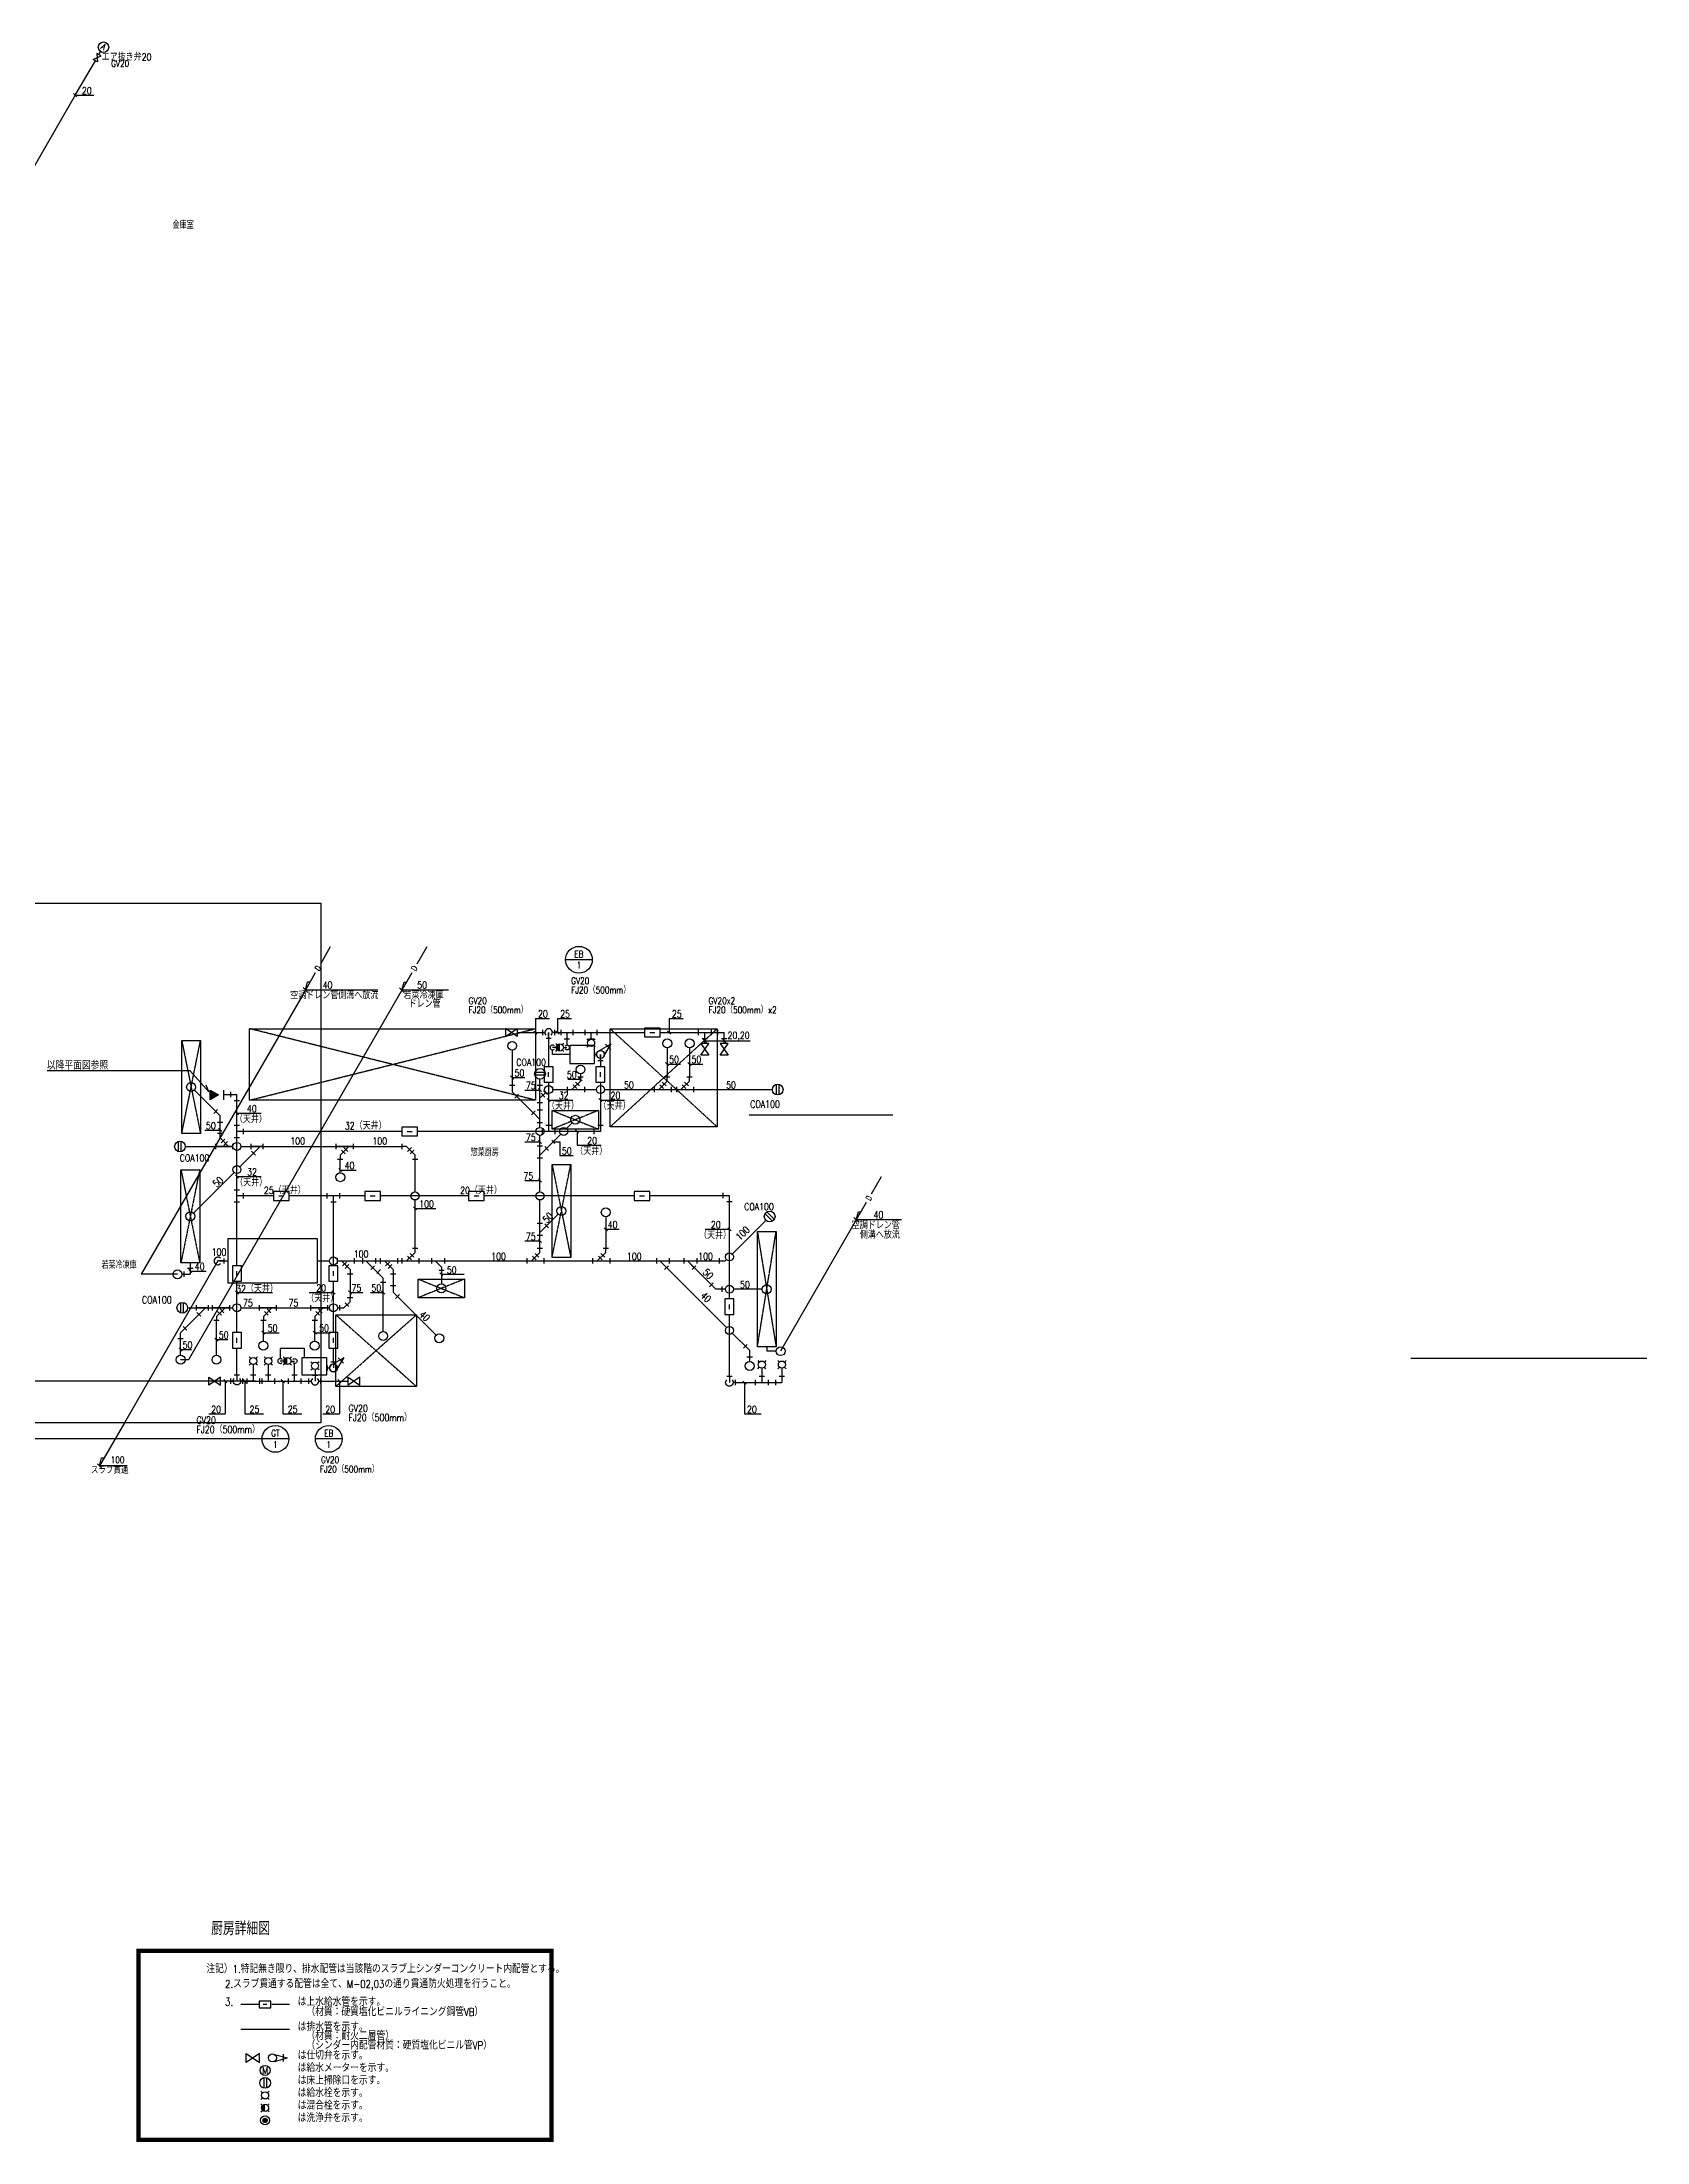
# Model space of a CAD drawing. Header units: millimetres. Extents: x -150 to 176297, y -150 to 55936.
# Drawn here: x 122491 to 140462, y 9259 to 32773 of the extents above; entities that cross this region are included whole.
import ezdxf
from ezdxf.enums import TextEntityAlignment as Align

# ---------------------------------------------------------------- set-up
doc = ezdxf.new("R2010")
doc.units = ezdxf.units.MM
doc.header["$LTSCALE"] = 0.2
doc.linetypes.add('CENTER2', pattern=[1.125, 0.75, -0.125, 0.125, -0.125])
doc.layers.get('Defpoints').update_dxf_attribs({"color": 5})
for name, color, linetype in [('00', 7, 'Continuous'), ('00_側溝', 3, 'Continuous'), ('10機器､器具', 2, 'Continuous'), ('1_機器番号', 3, 'Continuous'), ('21上水', 4, 'Continuous'), ('32雑排水', 6, 'Continuous'), ('36D（ドレン管）', 6, 'Continuous'), ('40給湯管', 1, 'Continuous'), ('91引出線､表', 7, 'Continuous'), ('92設備記述', 3, 'Continuous'), ('93継手､その他', 2, 'Continuous'), ('A_室名1', 8, 'Continuous')]:
    doc.layers.add(name, color=color, linetype=linetype)
doc.layers.add('hojo', color=165, linetype='Continuous', plot=False)
doc.styles.get("Standard").update_dxf_attribs({"font": 'simplex.shx', "width": 0.8, "bigfont": 'extfont2.shx'})

# ---------------------------------------------------------------- blocks, each defined once
blk = doc.blocks.new('TG03')
at = {"layer": '93継手､その他', "linetype": 'ByBlock'}
for p, q in [((-140, -60), (-140, 60)), ((-60, 140), (60, 140)), ((140, 60), (140, -60))]:
    blk.add_line(p, q, dxfattribs=at)
blk = doc.blocks.new('弁')
at = {"layer": '10機器､器具'}
blk.add_lwpolyline([(130.0049, 90.00245), (-130.0049, -90.00245), (-130.0049, 90.00245), (130.0049, -90.00245), (130.0049, 90.00245)], dxfattribs=at)
blk = doc.blocks.new('TG02')
at = {"layer": '93継手､その他', "linetype": 'ByBlock'}
for p, q in [((-60, 140), (60, 140)), ((140, 60), (140, -60))]:
    blk.add_line(p, q, dxfattribs=at)
blk = doc.blocks.new('P3')
at = {"color": 0, "linetype": 'ByBlock', "lineweight": -2}
blk.add_line((108, 0), (0, 0), dxfattribs=at)
at = {"color": 2, "linetype": 'ByBlock', "lineweight": 30}
blk.add_line((108, 47), (108, -47), dxfattribs=at)
blk.add_arc((0, 0), 67.3, 44.999, 315.001, dxfattribs=at)
blk = doc.blocks.new('床上掃除口')
at = {"layer": '10機器､器具'}
for p, q in [((-30.0049, 116.1865), (-30.0049, -116.1866)), ((30.0049, 116.1865), (30.0049, -116.1866))]:
    blk.add_line(p, q, dxfattribs=at)
blk.add_circle((0, 0), 120, dxfattribs=at)
blk = doc.blocks.new('HU07')
at = {"layer": '00', "color": 2, "linetype": 'ByBlock'}
for p, q in [((-288, -60), (-288, 60)), ((-82, 25), (-167, 110)), ((-25, 82), (-110, 167)), ((-60, 288), (60, 288)), ((96, -60), (96, 60))]:
    blk.add_line(p, q, dxfattribs=at)
at = {"layer": '00', "color": 0, "linetype": 'ByBlock'}
for p, q in [((-288, 0), (96, 0)), ((-192, 0), (0, 192)), ((0, 192), (0, 288))]:
    blk.add_line(p, q, dxfattribs=at)
blk = doc.blocks.new('HU04')
at = {"layer": '00', "color": 2, "linetype": 'ByBlock'}
for p, q in [((-210, -60), (-210, 60)), ((-191, 106), (-106, 191)), ((70, 60), (70, -60))]:
    blk.add_line(p, q, dxfattribs=at)
at = {"layer": '00', "color": 0, "linetype": 'ByBlock'}
for p, q in [((70, 0), (-210, 0)), ((0, 0), (-148, 148))]:
    blk.add_line(p, q, dxfattribs=at)
blk = doc.blocks.new('TG006')
at = {"layer": '00', "color": 0, "linetype": 'ByBlock'}
for p, q in [((-141, 57), (-57, 141)), ((140, 60), (140, -60))]:
    blk.add_line(p, q, dxfattribs=at)
blk = doc.blocks.new('HU03')
at = {"layer": '00', "color": 2, "linetype": 'ByBlock'}
for p, q in [((-70, -60), (-70, 60)), ((-60, 210), (60, 210)), ((210, 60), (210, -60))]:
    blk.add_line(p, q, dxfattribs=at)
at = {"layer": '00', "color": 0, "linetype": 'ByBlock'}
for p, q in [((210, 0), (-70, 0)), ((0, 140), (0, 210)), ((140, 0), (0, 140))]:
    blk.add_line(p, q, dxfattribs=at)
blk = doc.blocks.new('HU02')
at = {"layer": '00', "color": 2, "linetype": 'ByBlock'}
for p, q in [((-231, -60), (-231, 60)), ((-25, 25), (-110, 110)), ((-60, 231), (60, 231))]:
    blk.add_line(p, q, dxfattribs=at)
at = {"layer": '00', "color": 0, "linetype": 'ByBlock'}
for p, q in [((-231, 0), (-135, 0)), ((-135, 0), (0, 135)), ((0, 135), (0, 231))]:
    blk.add_line(p, q, dxfattribs=at)
blk = doc.blocks.new('HU06')
at = {"layer": '00', "color": 2, "linetype": 'ByBlock'}
for p, q in [((-288, -60), (-288, 60)), ((-82, 25), (-167, 110)), ((-25, 82), (-110, 167)), ((-60, 288), (60, 288))]:
    blk.add_line(p, q, dxfattribs=at)
at = {"layer": '00', "color": 0, "linetype": 'ByBlock'}
for p, q in [((-288, 0), (-192, 0)), ((-192, 0), (0, 192)), ((0, 192), (0, 288))]:
    blk.add_line(p, q, dxfattribs=at)
blk = doc.blocks.new('P3-1')
at = {"color": 2, "linetype": 'ByBlock', "lineweight": 30}
blk.add_line((0, -47), (0, 47), dxfattribs=at)
at = {"color": 0, "linetype": 'ByBlock', "lineweight": -2}
blk.add_line((0, 0), (40, 0), dxfattribs=at)
blk = doc.blocks.new('水栓')
at = {"layer": '10機器､器具'}
for p, q in [((-91.9189, 91.919), (-56.5674, 56.5674)), ((91.9189, 91.919), (56.5674, 56.5674)), ((-91.9189, -91.9189), (-56.5674, -56.5674)), ((91.9189, -91.9189), (56.5674, -56.5674))]:
    blk.add_line(p, q, dxfattribs=at)
blk.add_circle((0, 0), 80, dxfattribs=at)
blk = doc.blocks.new('ALWA0')
at = {"layer": '00', "linetype": 'ByBlock'}
h = blk.add_hatch(color=0, dxfattribs=at)
h.dxf.hatch_style = 1
h.paths.add_polyline_path([(150, 0), (0, 87), (0, -87)])
at = {"layer": '00', "color": 0, "linetype": 'ByBlock', "lineweight": -2}
blk.add_lwpolyline([(150, 0), (0, 87), (0, -87)], close=True, dxfattribs=at)
blk = doc.blocks.new('IN')
at = {"layer": '93継手､その他', "color": 3}
blk.add_line((-108, 0), (108, 0), dxfattribs=at)
at = {"layer": '93継手､その他', "color": 3, "lineweight": -2, "xscale": -1.25, "yscale": 1.25, "zscale": 1.25, "rotation": 90}
blk.add_blockref('ALWA0', (0, 302), dxfattribs=at)
blk = doc.blocks.new('TK05')
at = {"layer": '10機器､器具', "linetype": 'ByBlock', "lineweight": -2}
for p, q in [((45, 78), (336, 0)), ((45, -78), (336, 0)), ((240, 84), (240, -84))]:
    blk.add_line(p, q, dxfattribs=at)
at = {"layer": 'hojo', "linetype": 'ByBlock', "lineweight": -2}
blk.add_circle((0, 0), 90, dxfattribs=at)
blk = doc.blocks.new('混合栓')
at = {"layer": '10機器､器具'}
for p, q in [((-91.9189, 91.919), (-56.5674, 56.5674)), ((-62.0117, -50.5371), (-62.0117, 50.5372)), ((-43.9941, -66.8212), (-43.9941, 66.8213)), ((-26.001, -75.6591), (-26.001, 75.6592)), ((-10.0098, -79.3701), (-10.0098, 79.3702)), ((91.9189, 91.919), (56.5674, 56.5674)), ((-91.9189, -91.9189), (-56.5674, -56.5673)), ((91.9189, -91.9189), (56.5674, -56.5673))]:
    blk.add_line(p, q, dxfattribs=at)
blk.add_circle((0, 0), 80, dxfattribs=at)
blk = doc.blocks.new('TK002')
at = {"layer": '00', "color": 0, "linetype": 'ByBlock'}
blk.add_arc((0, 0), 90, 311.24814, 228.75186, dxfattribs=at)
blk = doc.blocks.new('上水（給）')
at = {"layer": '21上水'}
blk.add_line((-55, 0), (55, 0), dxfattribs=at)
at = {"layer": 'hojo'}
blk.add_lwpolyline([(-175, -100), (175, -100), (175, 100), (-175, 100)], close=True, dxfattribs=at)
blk = doc.blocks.new('洗浄弁A')
at = {"layer": '10機器､器具'}
for p, q in [((-40, -30), (-40, 30)), ((-20, -45.8258), (-20, 45.8258)), ((0, -50), (0, 50)), ((20, -45.8258), (20, 45.8258)), ((40, -30), (40, 30))]:
    blk.add_line(p, q, dxfattribs=at)
for radius in [100, 50]:
    blk.add_circle((0, 0), radius, dxfattribs=at)

msp = doc.modelspace()

# ---------------------------------------------------------------- linework, layer by layer
at = {"color": 7, "linetype": 'CENTER2', "ltscale": 10}
for p, q in [((128016, 20925), (124816, 21725)), ((124816, 20925), (128016, 21725)), ((128852, 21725), (130052, 20625)), ((128852, 20625), (130052, 21725)), ((125782, 18520), (126683, 17720)), ((125782, 17720), (126683, 18520))]:
    msp.add_line(p, q, dxfattribs=at)
for points in [[(124816, 21725), (128016, 21725), (128016, 20925), (124816, 20925)], [(128852, 21725), (130052, 21725), (130052, 20625), (128852, 20625)], [(125782, 18520), (126683, 18520), (126683, 17720), (125782, 17720)]]:
    msp.add_lwpolyline(points, close=True, dxfattribs=at)
at = {"layer": '00_側溝', "color": 7, "linetype": 'CENTER2', "ltscale": 10}
for p, q in [((124056, 21592), (124266, 20550)), ((124056, 20550), (124266, 21592)), ((128202, 20810), (128723, 20600)), ((128723, 20810), (128202, 20600)), ((124047, 20146), (124257, 19104)), ((124257, 20146), (124047, 19104)), ((128202, 20205), (128412, 19163)), ((128202, 19163), (128412, 20205)), ((130501, 19453), (130711, 18161)), ((130501, 18161), (130711, 19453)), ((126702, 18922), (127223, 18712)), ((127223, 18922), (126702, 18712))]:
    msp.add_line(p, q, dxfattribs=at)
at = {"layer": '00_側溝'}
for points in [[(124056, 21592), (124266, 21592), (124266, 20550), (124056, 20550)], [(128202, 20810), (128723, 20810), (128723, 20600), (128202, 20600)], [(124047, 20146), (124257, 20146), (124257, 19104), (124047, 19104)], [(128202, 20205), (128412, 20205), (128412, 19163), (128202, 19163)], [(130501, 19453), (130711, 19453), (130711, 18161), (130501, 18161)], [(126702, 18922), (127223, 18922), (127223, 18712), (126702, 18712)]]:
    msp.add_lwpolyline(points, close=True, dxfattribs=at)
at = {"layer": '10機器､器具', "color": 2}
for points in [[(128402, 21537), (128402, 21337), (128677, 21337), (128677, 21537)], [(124574, 19374), (125574, 19374), (125574, 18874), (124574, 18874)], [(125403, 17845), (125403, 18045), (125678, 18045), (125678, 17845)]]:
    msp.add_lwpolyline(points, close=True, dxfattribs=at)
at = {"layer": '10機器､器具'}
msp.add_lwpolyline([(124926, 10250), (124779, 10149), (124779, 10250), (124926, 10149), (124926, 10250)], dxfattribs=at)
msp.add_circle((124989, 10061), 56.2, dxfattribs=at)
at = {"layer": '10機器､器具', "linetype": 'ByBlock', "lineweight": -2}
msp.add_circle((125071, 10201), 45, dxfattribs=at)
at = {"layer": '1_機器番号'}
for p, q in [((128653, 22497), (128353, 22497)), ((125255, 17132), (124955, 17132)), ((125852, 17132), (125552, 17132))]:
    msp.add_line(p, q, dxfattribs=at)
for centre in [(128503, 22497), (125105, 17132), (125702, 17132)]:
    msp.add_circle(centre, 150, dxfattribs=at)
at = {"layer": '21上水'}
for p, q in [((122863, 32178), (123090, 32564)), ((123129, 32632), (123148, 32665)), ((127810, 21682), (128117, 21682)), ((128164, 21682), (128164, 21299)), ((128231, 21682), (129238, 21682)), ((128369, 21682), (128369, 21542)), ((128639, 21606), (128639, 21682)), ((129413, 21682), (130130, 21682)), ((129913, 21558), (129913, 21682)), ((130130, 21558), (130130, 21682)), ((128329, 21515), (128369, 21515)), ((128744, 21437), (128744, 21299)), ((124674, 20984), (124526, 20984)), ((124674, 19071), (124674, 20984)), ((128164, 21124), (128164, 20574)), ((128744, 21124), (128744, 20574)), ((126522, 20574), (124674, 20574)), ((128744, 20574), (126697, 20574)), ((125084, 19852), (124674, 19852)), ((126105, 19852), (125259, 19852)), ((125754, 19071), (125754, 19852)), ((127268, 19852), (126280, 19852)), ((129122, 19852), (127443, 19852)), ((130188, 19852), (129297, 19852)), ((130188, 18699), (130188, 19852)), ((124674, 18324), (124674, 18896)), ((125754, 18324), (125754, 18896)), ((130188, 17830), (130188, 18524)), ((124674, 17846), (124674, 18149)), ((125754, 17994), (125754, 18149)), ((124857, 17964), (124857, 17778)), ((125025, 17964), (125025, 17778)), ((125279, 18004), (125320, 18004)), ((125320, 17778), (125320, 17977)), ((125548, 17910), (125548, 17778)), ((125687, 17926), (125678, 17926)), ((130551, 17924), (130551, 17763)), ((130776, 17924), (130776, 17763)), ((124607, 17778), (124490, 17778)), ((124733, 17778), (125506, 17778)), ((125590, 17778), (125920, 17778)), ((130255, 17763), (130776, 17763)), ((124717, 10801), (124914, 10801)), ((125064, 10801), (125261, 10801))]:
    msp.add_line(p, q, dxfattribs=at)
at = {"layer": '21上水', "color": 2}
msp.add_lwpolyline([(123113, 32551), (123066, 32578), (123152, 32618), (123105, 32645)], close=True, dxfattribs=at)
msp.add_circle((123180, 32715), 58.5, dxfattribs=at)
at = {"layer": '32雑排水'}
for p, q in [((127756, 21483), (127756, 21019)), ((129492, 21510), (129492, 21187)), ((129742, 21510), (129742, 21187)), ((128521, 21218), (128521, 21152)), ((124197, 21036), (124485, 20748)), ((127756, 21019), (127992, 20783)), ((128067, 20619), (128067, 21160)), ((124485, 20550), (124485, 20748)), ((128067, 20309), (128300, 20543)), ((128067, 19897), (128067, 20529)), ((128364, 20606), (128427, 20670)), ((124096, 20406), (124629, 20406)), ((124706, 20179), (124934, 20406)), ((124719, 20406), (126524, 20406)), ((125831, 20112), (125831, 20262)), ((126668, 19897), (126668, 20262)), ((124187, 19660), (124642, 20115)), ((126668, 19245), (126668, 19807)), ((128067, 19245), (128067, 19807)), ((128067, 19444), (128272, 19649)), ((128804, 19618), (128804, 19268)), ((130220, 19202), (130597, 19579)), ((124478, 19124), (124525, 19124)), ((124478, 19124), (124574, 19124)), ((125574, 19124), (125709, 19124)), ((125799, 19124), (130142, 19124)), ((126119, 19124), (126311, 18932)), ((129410, 19124), (130156, 18378)), ((129717, 19124), (130035, 18807)), ((130142, 19124), (130156, 19139)), ((125940, 19005), (125940, 18716)), ((126311, 18334), (126311, 18932)), ((126422, 19028), (126422, 18776)), ((126963, 19044), (126963, 18867)), ((124043, 18321), (124322, 18600)), ((124122, 18600), (124629, 18600)), ((124719, 18600), (125709, 18600)), ((125799, 18600), (125824, 18600)), ((126422, 18776), (126903, 18294)), ((130143, 18807), (130035, 18807)), ((130556, 18807), (130233, 18807)), ((124445, 18069), (124445, 18456)), ((124970, 18225), (124970, 18456)), ((125545, 18225), (125545, 18456)), ((130220, 18314), (130415, 18120)), ((130415, 17999), (130415, 18120)), ((130606, 18161), (130606, 18114)), ((130711, 18114), (130606, 18114)), ((123414, 17313), (123135, 16829)), ((124717, 10521), (125261, 10521))]:
    msp.add_line(p, q, dxfattribs=at)
at = {"layer": '32雑排水', "color": 2, "linetype": 'ByBlock', "extrusion": (0, 0, -1)}
for p, q in [((128037, 21091), (128097, 21091)), ((128079, 21002), (128122, 20960)), ((128108, 21031), (128150, 20988)), ((128211, 21013), (128211, 21073)), ((128037, 20899), (128097, 20899))]:
    msp.add_line(p, q, dxfattribs=at)
at = {"layer": '32雑排水', "linetype": 'ByBlock', "extrusion": (0, 0, -1)}
for p, q in [((128067, 20899), (128067, 21091)), ((128067, 20947), (128132, 21012)), ((128209, 21043), (128211, 21043))]:
    msp.add_line(p, q, dxfattribs=at)
at = {"layer": '32雑排水', "linetype": 'ByBlock', "lineweight": -2}
for p, q in [((128211, 21043), (128699, 21043)), ((128416, 21043), (128699, 21043)), ((128789, 21043), (130669, 21043))]:
    msp.add_line(p, q, dxfattribs=at)
at = {"layer": '32雑排水', "color": 2}
msp.add_line((130072, 19154), (130072, 19094), dxfattribs=at)
msp.add_lwpolyline([(123135, 16829), (123159, 16919), (123187, 16919)], dxfattribs=at)
for centre in [(127756, 21533), (129492, 21560), (129742, 21560), (128521, 21268), (124161, 21071), (128463, 20705), (125831, 20062), (124152, 19625), (128307, 19684), (128804, 19668), (126963, 18817), (130606, 18807), (124970, 18175), (125545, 18175), (126311, 18284), (126939, 18259), (124043, 18019), (124445, 18019), (130415, 17949)]:
    msp.add_circle(centre, 50, dxfattribs=at)
at = {"layer": '36D（ドレン管）'}
for p, q in [((125719, 22641), (125608, 22448)), ((126800, 22641), (126688, 22448)), ((125551, 22351), (125440, 22158)), ((126632, 22351), (126520, 22158)), ((131888, 20067), (131777, 19874)), ((131721, 19777), (131609, 19584)), ((124152, 19104), (124152, 18975)), ((124058, 18975), (124152, 18975)), ((124043, 18069), (124043, 18321))]:
    msp.add_line(p, q, dxfattribs=at)
at = {"layer": '36D（ドレン管）', "color": 2}
for points in [[(125440, 22158), (125464, 22248), (125492, 22248)], [(126520, 22158), (126545, 22247), (126572, 22247)], [(131609, 19584), (131633, 19674), (131661, 19674)]]:
    msp.add_lwpolyline(points, dxfattribs=at)
for centre in [(124008, 18975), (130761, 18114)]:
    msp.add_circle(centre, 50, dxfattribs=at)
at = {"layer": '40給湯管'}
for p, q in [((128249, 21515), (128208, 21515)), ((128208, 21437), (128208, 21488)), ((128402, 21437), (128208, 21437)), ((125432, 18145), (125159, 18145)), ((125159, 18145), (125159, 18031)), ((125432, 18045), (125432, 18145)), ((125199, 18004), (125159, 18004))]:
    msp.add_line(p, q, dxfattribs=at)
at = {"layer": '91引出線､表'}
for p, q in [((122863, 32178), (121041, 29022)), ((122845, 32196), (122881, 32160)), ((122863, 32178), (123070, 32178)), ((125440, 22158), (123602, 18975)), ((126521, 22158), (124131, 18019)), ((125414, 22185), (125467, 22132)), ((126251, 22158), (125440, 22158)), ((126494, 22184), (126547, 22131)), ((127044, 22158), (126520, 22158)), ((127998, 21699), (128033, 21664)), ((128016, 21841), (128016, 21682)), ((128016, 21841), (128173, 21841)), ((128246, 21699), (128281, 21664)), ((128264, 21841), (128264, 21682)), ((128264, 21841), (128421, 21841)), ((129496, 21699), (129532, 21664)), ((129514, 21841), (129514, 21682)), ((129514, 21841), (129672, 21841)), ((129895, 21606), (129930, 21570)), ((129913, 21588), (130422, 21588)), ((130113, 21606), (130148, 21570)), ((122549, 21256), (124146, 21256)), ((124360, 21017), (124146, 21256)), ((127738, 21196), (127773, 21161)), ((127756, 21178), (127897, 21178)), ((128503, 21176), (128539, 21141)), ((129474, 21347), (129509, 21312)), ((129492, 21329), (129641, 21329)), ((129724, 21347), (129759, 21312)), ((129742, 21329), (129891, 21329)), ((124360, 21017), (124331, 21091)), ((127898, 21038), (128067, 21038)), ((128049, 21056), (128084, 21020)), ((128146, 20944), (128182, 20909)), ((128380, 21159), (128521, 21159)), ((128726, 20944), (128761, 20909)), ((124656, 20796), (124692, 20760)), ((124674, 20778), (124946, 20778)), ((128164, 20926), (128436, 20926)), ((128744, 20926), (129015, 20926)), ((124316, 20589), (124485, 20589)), ((124467, 20607), (124503, 20572)), ((127898, 20458), (128067, 20458)), ((128049, 20476), (128084, 20440)), ((128198, 20476), (128234, 20441)), ((128216, 20459), (128291, 20459)), ((128291, 20459), (128291, 20305)), ((128464, 20592), (128500, 20557)), ((128482, 20574), (128482, 20421)), ((128291, 20305), (128440, 20305)), ((128482, 20421), (128753, 20421)), ((124656, 20087), (124692, 20052)), ((124674, 20070), (124946, 20070)), ((125813, 20160), (125849, 20125)), ((125831, 20142), (126008, 20142)), ((127898, 20026), (128067, 20026)), ((128049, 20043), (128084, 20008)), ((126651, 19730), (126686, 19695)), ((126668, 19713), (126900, 19713)), ((131609, 19584), (130761, 18114)), ((131583, 19611), (131636, 19558)), ((132115, 19584), (131609, 19584)), ((127898, 19348), (128067, 19348)), ((128049, 19365), (128084, 19330)), ((128787, 19497), (128822, 19462)), ((128804, 19480), (128954, 19480)), ((129917, 19480), (130188, 19480)), ((130170, 19497), (130206, 19462)), ((124460, 19124), (123414, 17313)), ((124008, 18975), (123602, 18975)), ((124134, 19029), (124170, 18994)), ((124152, 19011), (124329, 19011)), ((126945, 18993), (126981, 18957)), ((126963, 18975), (127217, 18975)), ((124656, 18789), (124692, 18754)), ((124674, 18771), (125072, 18771)), ((125483, 18771), (125754, 18771)), ((125737, 18789), (125772, 18753)), ((125922, 18789), (125958, 18753)), ((125940, 18771), (126082, 18771)), ((126169, 18771), (126311, 18771)), ((126293, 18789), (126329, 18753)), ((124026, 18151), (124061, 18116)), ((124043, 18134), (124164, 18134)), ((124427, 18261), (124463, 18225)), ((124445, 18243), (124571, 18243)), ((124952, 18339), (124988, 18304)), ((124970, 18321), (125147, 18321)), ((125527, 18339), (125563, 18304)), ((125545, 18321), (125722, 18321)), ((124131, 18019), (124043, 18019)), ((124526, 17796), (124562, 17761)), ((124544, 17778), (124544, 17412)), ((124743, 17796), (124779, 17761)), ((124761, 17778), (124761, 17412)), ((125171, 17796), (125207, 17761)), ((125189, 17778), (125189, 17412)), ((125803, 17796), (125838, 17761)), ((125821, 17778), (125821, 17412)), ((130339, 17780), (130374, 17745)), ((130357, 17763), (130357, 17412)), ((124358, 17412), (124544, 17412)), ((124761, 17412), (124973, 17412)), ((125189, 17412), (125401, 17412)), ((125635, 17412), (125821, 17412)), ((130357, 17412), (130543, 17412)), ((123113, 16851), (123157, 16807)), ((123442, 16829), (123135, 16829))]:
    msp.add_line(p, q, dxfattribs=at)
at = {"layer": 'Defpoints', "const_width": 50}
msp.add_lwpolyline([(123571, 11399), (128195, 11399), (128195, 9284), (123571, 9284)], close=True, dxfattribs=at)
at = {"layer": 'hojo'}
for p, q in [((132018, 20756), (130411, 20756)), ((140462, 18033), (137816, 18033)), ((124880, 17778), (115427, 17778)), ((125105, 17132), (115339, 17132))]:
    msp.add_line(p, q, dxfattribs=at)
msp.add_lwpolyline([(120854, 23131), (125613, 23131), (125613, 17310), (120854, 17310)], close=True, dxfattribs=at)
for centre in [(128164, 21043), (128744, 21043), (128067, 20574), (128332, 20574), (124674, 20406), (124674, 20147), (126668, 19852), (128067, 19852), (125754, 19124), (130188, 19170), (130188, 18807), (124674, 18600), (125754, 18600), (130188, 18346)]:
    msp.add_circle(centre, 45, dxfattribs=at)

# ---------------------------------------------------------------- block references
at = {"layer": '00', "color": 0, "linetype": 'ByBlock', "xscale": 0.5, "yscale": 0.5, "zscale": 0.5, "rotation": 90}
msp.add_blockref('IN', (124526, 20984), dxfattribs=at)
at = {"layer": '10機器､器具', "linetype": 'ByBlock', "lineweight": -2}
for name, p, xscale, yscale, zscale, rotation in [('弁', (127745, 21682), 0.5, 0.5, 0.5, 180), ('TK05', (128744, 21437), -0.5, -0.5, -0.5, 224.9999999999999), ('弁', (129913, 21493), 0.5, 0.5, 0.5, 90), ('弁', (130130, 21493), 0.5, 0.5, 0.5, 90), ('TK05', (125754, 17926), 0.5, 0.5, 0.5, 44.99999999999999)]:
    msp.add_blockref(name, p, dxfattribs=dict(at, xscale=xscale, yscale=yscale, zscale=zscale, rotation=rotation))
at = {"layer": '10機器､器具'}
for name, p, xscale, yscale, zscale, rotation in [('水栓', (128289, 21515), -0.5, -0.5, -0.5, 180), ('混合栓', (128289, 21515), -0.5, -0.5, -0.5, 180), ('水栓', (128639, 21566), -0.5, -0.5, -0.5, 180), ('床上掃除口', (128067, 21220), 0.5, 0.5, 0.5, 270), ('床上掃除口', (130729, 21043), 0.5, 0.5, 0.5, 180), ('床上掃除口', (124036, 20406), 0.5, 0.5, 0.5, 180), ('床上掃除口', (130639, 19622), 0.5, 0.5, 0.5, 44.99999999999994), ('床上掃除口', (124062, 18600), 0.5, 0.5, 0.5, 180)]:
    msp.add_blockref(name, p, dxfattribs=dict(at, xscale=xscale, yscale=yscale, zscale=zscale, rotation=rotation))
at = {"layer": '10機器､器具', "xscale": 0.5, "yscale": 0.5, "zscale": 0.5}
for name, p in [('水栓', (124857, 18004)), ('水栓', (125025, 18004)), ('水栓', (125239, 18004)), ('混合栓', (125239, 18004)), ('水栓', (125548, 17950)), ('水栓', (130551, 17964)), ('水栓', (130776, 17964)), ('床上掃除口', (124989, 9921)), ('水栓', (124989, 9781)), ('混合栓', (124989, 9641)), ('洗浄弁A', (124989, 9501))]:
    msp.add_blockref(name, p, dxfattribs=at)
at = {"layer": '10機器､器具', "linetype": 'ByBlock', "lineweight": -2}
for name, p, xscale, yscale, zscale in [('弁', (124425, 17778), 0.5, 0.5, 0.5), ('弁', (125985, 17778), 0.5, 0.5, 0.5), ('TK05', (125071, 10201), 0.5000000000000001, 0.5000000000000001, 0.5000000000000001)]:
    msp.add_blockref(name, p, dxfattribs=dict(at, xscale=xscale, yscale=yscale, zscale=zscale))
at = {"layer": '21上水'}
for name, p, xscale, yscale, zscale, rotation in [('P3-1', (128097, 21682), -0.6248437499999996, 0.6248437499999996, 0.6248437499999996, 180), ('P3', (128164, 21682), 0.6248437499999996, 0.6248437499999996, 0.6248437499999996, 270.0000000000403), ('P3-1', (128231, 21682), 0.6248437499999996, 0.6248437499999996, 0.6248437499999996, 180), ('TG02', (130130, 21682), 0.5, 0.5, 0.5, 180), ('P3-1', (128676, 21437), -0.6248437499999996, 0.6248437499999996, 0.6248437499999996, 180), ('P3', (128744, 21437), -0.6248437499999996, 0.6248437499999996, 0.6248437499999996, 90.00000000003806), ('上水（給）', (128164, 21212), 0.5, 0.5, 0.5, 90), ('上水（給）', (128744, 21212), 0.5, 0.5, 0.5, 90), ('TG02', (124674, 20989), -0.5, -0.5, -0.5, 9.352518759442319e-12), ('TG02', (128744, 20574), 0.5, 0.5, 0.5, 90), ('上水（給）', (124674, 18984), 0.5, 0.5, 0.5, 90), ('上水（給）', (125754, 18984), 0.5, 0.5, 0.5, 90), ('上水（給）', (130188, 18611), 0.5, 0.5, 0.5, 90), ('上水（給）', (124674, 18236), 0.5, 0.5, 0.5, 90), ('上水（給）', (125754, 18236), 0.5, 0.5, 0.5, 90), ('P3', (125754, 17926), 0.6248437499999996, 0.6248437499999996, 0.6248437499999996, 89.999999999962), ('P3', (124674, 17778), -0.6248437499999996, 0.6248437499999996, 0.6248437499999996, 269.9999999999597), ('P3', (125548, 17778), 0.6248437499999996, 0.6248437499999996, 0.6248437499999996, 89.999999999962), ('P3', (130188, 17763), -0.6248437499999996, 0.6248437499999996, 0.6248437499999996, 269.9999999999597), ('TG02', (130776, 17764), -0.5, -0.5, -0.5, 270), ('上水（給）', (124989, 10799), 0.375, 0.375, 0.375, 180)]:
    msp.add_blockref(name, p, dxfattribs=dict(at, xscale=xscale, yscale=yscale, zscale=zscale, rotation=rotation))
for name, p, xscale, yscale, zscale in [('上水（給）', (129325, 21682), 0.5, 0.5, 0.5), ('上水（給）', (126609, 20574), 0.5, 0.5, 0.5), ('上水（給）', (125171, 19852), 0.5, 0.5, 0.5), ('上水（給）', (126193, 19852), 0.5, 0.5, 0.5), ('上水（給）', (127356, 19852), 0.5, 0.5, 0.5), ('上水（給）', (129209, 19852), 0.5, 0.5, 0.5), ('TG02', (130188, 19856), -0.5, -0.5, -0.5), ('P3-1', (125687, 17926), 0.6248437499999996, 0.6248437499999996, 0.6248437499999996), ('P3-1', (124607, 17778), 0.6248437499999996, 0.6248437499999996, 0.6248437499999996), ('P3-1', (124741, 17778), -0.6248437499999996, 0.6248437499999996, 0.6248437499999996), ('P3-1', (125480, 17778), 0.6248437499999996, 0.6248437499999996, 0.6248437499999996), ('P3-1', (125615, 17778), 0.6248437499999996, 0.6248437499999996, 0.6248437499999996), ('P3-1', (130255, 17763), -0.6248437499999996, 0.6248437499999996, 0.6248437499999996)]:
    msp.add_blockref(name, p, dxfattribs=dict(at, xscale=xscale, yscale=yscale, zscale=zscale))
at = {"layer": '32雑排水', "linetype": 'ByBlock', "lineweight": -2}
for name, p, xscale, yscale, zscale in [('HU07', (128521, 21043), 0.5, 0.5, 0.5), ('HU07', (129492, 21043), 0.5, 0.5, 0.5), ('HU07', (129742, 21043), 0.5, 0.5, 0.5), ('HU07', (124485, 20406), -0.5, 0.5, 0.5), ('HU04', (124934, 20406), 0.5, -0.5, -0.5), ('HU07', (126668, 19124), 0.5, 0.5, 0.5), ('HU07', (128067, 19124), 0.5, 0.5, 0.5), ('HU07', (128804, 19124), 0.5, 0.5, 0.5), ('HU04', (124322, 18600), 0.5, -0.5, -0.5), ('HU02', (125940, 18600), 0.5, 0.5, 0.5)]:
    msp.add_blockref(name, p, dxfattribs=dict(at, xscale=xscale, yscale=yscale, zscale=zscale))
at = {"layer": '32雑排水', "color": 2}
for p, xscale, yscale, zscale, rotation in [((127756, 21019), 0.5, -0.5, -0.5, 90.00000000000001), ((124485, 20748), 0.5, -0.5, -0.5, 270), ((126311, 18957), -0.5000000000000002, 0.5000000000000002, 0.5000000000000002, 90.00000000007601), ((126422, 18776), -0.5000000000000002, 0.5000000000000002, 0.5000000000000002, 270.000000000076), ((124043, 18321), -0.5, -0.5, -0.5, 90), ((130415, 18120), -0.5000000000000002, 0.5000000000000002, 0.5000000000000002, 90.00000000007601)]:
    msp.add_blockref('TG006', p, dxfattribs=dict(at, xscale=xscale, yscale=yscale, zscale=zscale, rotation=rotation))
at = {"layer": '32雑排水', "linetype": 'ByBlock', "lineweight": -2}
for name, p, xscale, yscale, zscale, rotation in [('HU04', (128067, 20708), 0.5, -0.5, -0.5, 269.9999999999653), ('HU07', (125831, 20406), 0.5, 0.5, 0.5, 180), ('HU06', (126668, 20406), 0.5, 0.5, 0.5, 90), ('HU04', (128067, 20309), 0.5, 0.5, 0.5, 269.9999999999896), ('HU04', (128067, 19444), 0.5, 0.5, 0.5, 269.9999999999896), ('HU07', (125940, 19124), -0.5, 0.5, 0.5, 180), ('HU04', (126119, 19124), 0.5, 0.5, 0.5, 179.9999999999896), ('HU07', (126422, 19124), -0.5, 0.5, 0.5, 180), ('HU03', (126963, 19124), 0.5, 0.5, 0.5, 180), ('HU04', (129410, 19124), 0.5, 0.5, 0.5, 179.9999999999896), ('HU04', (129717, 19124), 0.5, 0.5, 0.5, 179.9999999999896), ('HU07', (124445, 18600), 0.5, 0.5, 0.5, 180), ('HU07', (124970, 18600), 0.5, 0.5, 0.5, 180), ('HU07', (125545, 18600), 0.5, 0.5, 0.5, 180)]:
    msp.add_blockref(name, p, dxfattribs=dict(at, xscale=xscale, yscale=yscale, zscale=zscale, rotation=rotation))
at = {"layer": '32雑排水', "xscale": 0.625, "yscale": 0.625, "zscale": 0.625}
msp.add_blockref('P3', (124460, 19124), dxfattribs=at)
at = {"layer": '32雑排水', "color": 2, "xscale": 0.5, "yscale": 0.5, "zscale": 0.5}
msp.add_blockref('TG006', (130035, 18807), dxfattribs=at)
at = {"layer": '36D（ドレン管）', "xscale": 0.5, "yscale": 0.5, "zscale": 0.5, "rotation": 90}
msp.add_blockref('TG02', (124152, 18975), dxfattribs=at)
at = {"layer": '40給湯管', "color": 2, "linetype": 'ByBlock', "lineweight": -2, "yscale": 0.3, "zscale": 0.3}
for p, xscale, rotation in [((128208, 21515), 0.3, 90), ((128369, 21515), -0.3, 270), ((125159, 18004), 0.3, 90), ((125320, 18004), -0.3, 270)]:
    msp.add_blockref('TK002', p, dxfattribs=dict(at, xscale=xscale, rotation=rotation))
at = {"layer": '93継手､その他'}
for p, xscale, yscale, zscale in [((128369, 21682), 0.5, -0.5, -0.5), ((128639, 21682), 0.5, -0.5, -0.5), ((129913, 21682), -0.5, -0.5, -0.5), ((128164, 20574), 0.5, 0.5, 0.5), ((124857, 17778), 0.5, 0.5, 0.5), ((125025, 17778), 0.5, 0.5, 0.5), ((125320, 17778), 0.5, 0.5, 0.5), ((130551, 17763), 0.5, 0.5, 0.5)]:
    msp.add_blockref('TG03', p, dxfattribs=dict(at, xscale=xscale, yscale=yscale, zscale=zscale))
at = {"layer": '93継手､その他', "xscale": 0.5, "yscale": 0.5, "zscale": 0.5}
for p, rotation in [((124674, 20574), 270), ((124674, 19852), 270.0000000000227), ((125754, 19852), 180)]:
    msp.add_blockref('TG03', p, dxfattribs=dict(at, rotation=rotation))

# ---------------------------------------------------------------- texts
at = {"layer": '10機器､器具', "color": 3, "width": 0.9}
msp.add_text('M', height=75, dxfattribs=at).set_placement((124989, 10061), align=Align.MIDDLE)
at = {"layer": '1_機器番号', "width": 0.8}
for s, p in [('GV20', (123265, 32473)), ('GV20', (128416, 22201)), ('FJ20（500mm）', (128416, 22098)), ('GV20', (127268, 21978)), ('FJ20（500mm）', (127268, 21875)), ('GV20x2', (129955, 21978)), ('FJ20（500mm）x2', (129955, 21875)), ('GV20', (125615, 16837)), ('FJ20（500mm）', (125602, 16733))]:
    msp.add_text(s, height=75, dxfattribs=at).set_placement(p, align=Align.BOTTOM_LEFT)
at = {"layer": '1_機器番号'}
for s, width, p in [('EB', 0.8, (128503, 22560)), ('1', 0.7, (128503, 22435)), ('GT', 0.8, (125105, 17195)), ('EB', 0.8, (125702, 17195)), ('1', 0.7, (125105, 17070)), ('1', 0.7, (125702, 17070))]:
    msp.add_text(s, height=75, dxfattribs=dict(at, width=width)).set_placement(p, align=Align.MIDDLE_CENTER)
at = {"layer": '21上水', "color": 2, "width": 0.85}
msp.add_text('A', height=67.5, rotation=330, dxfattribs=at).set_placement((123164, 32690), align=Align.CENTER)
at = {"layer": '36D（ドレン管）', "color": 3, "width": 0.8}
for p in [(125606, 22387), (126687, 22386), (131776, 19813)]:
    msp.add_text('D', height=62.5, rotation=60, dxfattribs=at).set_placement(p, align=Align.CENTER)
at = {"layer": '92設備記述', "width": 0.8}
for s, p in [('エア抜き弁20', (123438, 32615)), ('20', (122993, 32229)), ('20', (128100, 21891)), ('25', (128348, 21891)), ('25', (129599, 21891)), ('20,20', (130291, 21638)), ('50', (129568, 21380)), ('50', (129818, 21380)), ('50', (127837, 21229)), ('50', (128423, 21209)), ('75', (127964, 21089)), ('32', (128333, 20977)), ('20', (128912, 20977)), ('50', (129063, 21094)), ('50', (130206, 21094)), ('（天井）', (124830, 20721)), ('40', (124840, 20829)), ('32（天井）', (126116, 20648)), ('（天井）', (128324, 20869)), ('（天井）', (128903, 20869)), ('50', (124382, 20640)), ('100', (125354, 20467)), ('100', (126273, 20467)), ('75', (127964, 20509)), ('20', (128651, 20471)), ('40', (125935, 20193)), ('50', (128367, 20356)), ('（天井）', (128641, 20363)), ('（天井）', (124833, 20012)), ('32', (124843, 20120)), ('75', (127937, 20076)), ('25（天井）', (125210, 19925)), ('100', (126797, 19763)), ('20（天井）', (127407, 19925)), ('40', (128881, 19530)), ('20', (130036, 19530)), ('75', (127964, 19398)), ('（天井）', (130027, 19422)), ('40', (124257, 19062)), ('100', (124473, 19223)), ('100', (126064, 19203)), ('50', (127079, 19024)), ('100', (127603, 19175)), ('100', (129123, 19175)), ('100', (129921, 19175)), ('32（天井）', (124899, 18822)), ('20', (125617, 18822)), ('75', (126012, 18822)), ('50', (126234, 18822)), ('50', (130362, 18858)), ('75', (124796, 18655)), ('75', (125307, 18655)), ('（天井）', (125629, 18714)), ('50', (125074, 18372)), ('50', (125649, 18372)), ('50', (124121, 18184)), ('50', (124526, 18294)), ('20', (124441, 17462)), ('25', (124870, 17462)), ('25', (125298, 17462)), ('20', (125718, 17462)), ('20', (130440, 17462))]:
    msp.add_text(s, height=80, dxfattribs=at).set_placement(p, align=Align.MIDDLE)
for s, height, p in [('空調ドレン管側溝へ放流', 80, (126256, 22098)), ('40', 80, (125743, 22215)), ('若菜冷凍庫', 80, (126987, 22098)), ('50', 80, (126802, 22215)), ('ドレン管', 80, (126955, 22003)), ('COA100', 80, (128134, 21348)), ('COA100', 80, (130753, 20880)), ('COA100', 80, (124365, 20277)), ('COA100', 80, (130685, 19732)), ('空調ドレン管', 80, (132096, 19524)), ('40', 80, (131912, 19641)), ('側溝へ放流', 80, (132096, 19416)), ('COA100', 80, (123943, 18689)), ('100', 75, (123415, 16897)), ('スラブ貫通', 75, (123459, 16781))]:
    msp.add_text(s, height=height, dxfattribs=at).set_placement(p, align=Align.MIDDLE_RIGHT)
msp.add_text('以降平面図参照', height=87.5, dxfattribs=at).set_placement((122546, 21269))
for s, rotation, p in [('50', 45, (124462, 20010)), ('50', 45, (128156, 19609)), ('100', 45, (130336, 19435)), ('50', 315, (129949, 18978)), ('40', 315, (129925, 18719)), ('40', 315, (126776, 18506))]:
    msp.add_text(s, height=80, rotation=rotation, dxfattribs=at).set_placement(p, align=Align.MIDDLE)
for s, height, p in [('GV20', 80, (125923, 17410)), ('FJ20（500mm）', 80, (125923, 17307)), ('GV20', 80, (124221, 17277)), ('FJ20（500mm）', 80, (124221, 17173)), ('は上水給水管を示す。', 87.5, (125354, 10757)), ('は排水管を示す。', 87.5, (125354, 10477)), ('\u3000（材質：硬質塩化ビニルライニング鋼管VB）', 87.5, (125354, 10645)), ('\u3000（材質：耐火二層管）', 87.5, (125354, 10377)), ('\u3000（シンダー内配管材質：硬質塩化ビニル管VP）', 87.5, (125354, 10270)), ('は仕切弁を示す。', 87.5, (125354, 10157)), ('は給水メーターを示す。', 87.5, (125354, 10017)), ('は床上掃除口を示す。', 87.5, (125354, 9877)), ('は給水栓を示す。', 87.5, (125354, 9737)), ('は混合栓を示す。', 87.5, (125354, 9597)), ('は洗浄弁を示す。', 87.5, (125354, 9457))]:
    msp.add_text(s, height=height, dxfattribs=at).set_placement(p, align=Align.BOTTOM_LEFT)
at = {"layer": '92設備記述', "linetype": 'Continuous', "lineweight": 20, "width": 0.8}
for s, height, p in [('厨房詳細図', 150, (124385, 11530)), ('注記）1.特記無き限り、排水配管は当該階のスラブ上シンダーコンクリート内配管とする。', 87.5, (124332, 11126)), ('    2.スラブ貫通する配管は全て、M-02,03の通り貫通防火処理を行うこと。', 87.5, (124332, 10958)), ('    3.', 87.5, (124332, 10758))]:
    msp.add_text(s, height=height, dxfattribs=at).set_placement(p, align=Align.BOTTOM_LEFT)
at = {"layer": 'A_室名1', "width": 0.7}
for s, p in [('金庫室', (123954, 30683)), ('惣菜厨房', (127292, 20298)), ('若菜冷凍庫', (123158, 19037))]:
    msp.add_text(s, height=80, dxfattribs=at).set_placement(p)

doc.saveas('drawing.dxf')
